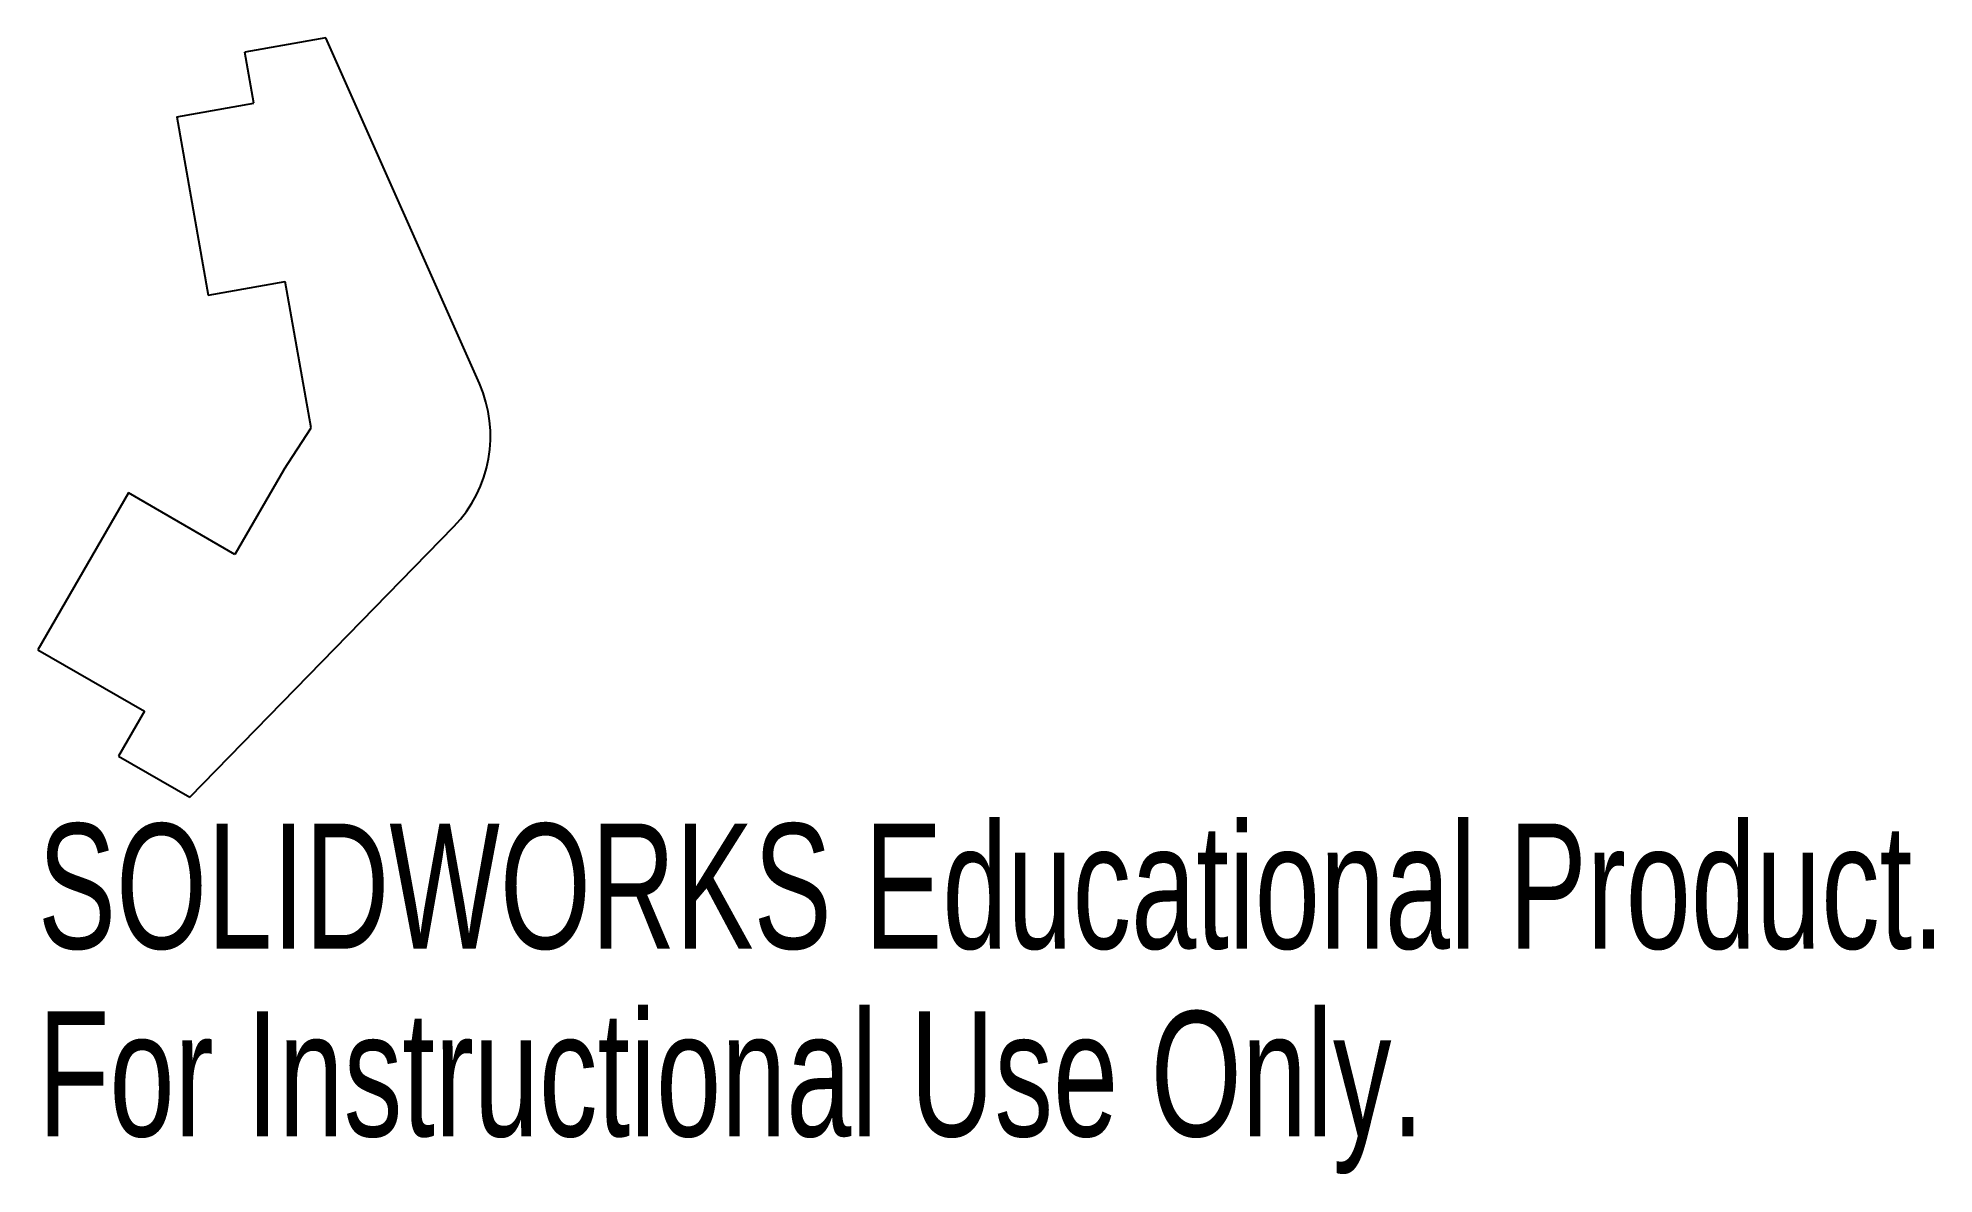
# Model space of a CAD drawing. Header units: millimetres. Extents: x 6.4 to 79.7, y 20.4 to 64.3.
import ezdxf

# ---------------------------------------------------------------- set-up
doc = ezdxf.new("R2010")
doc.units = ezdxf.units.MM
doc.styles.add('SLDTEXTSTYLE0', font='TXT', dxfattribs={"width": 0.7})

msp = doc.modelspace()

# ---------------------------------------------------------------- linework, layer by layer
at = {"color": 7, "linetype": 'Continuous', "lineweight": 25}
for p, q in [((17.554, 64.279), (14.423, 63.727)), ((23.485, 50.922), (17.554, 64.279)), ((14.77, 61.757), (14.423, 63.727)), ((11.796, 61.233), (14.77, 61.757)), ((11.796, 61.233), (13.011, 54.339)), ((13.011, 54.339), (15.985, 54.863)), ((16.981, 49.217), (15.985, 54.863)), ((15.926, 47.585), (16.981, 49.217)), ((15.926, 47.585), (14.042, 44.322)), ((9.929, 46.697), (6.429, 40.635)), ((14.042, 44.322), (9.929, 46.697)), ((12.296, 34.937), (22.496, 45.403)), ((6.429, 40.635), (10.542, 38.26)), ((10.542, 38.26), (9.542, 36.527)), ((9.542, 36.527), (12.296, 34.937))]:
    msp.add_line(p, q, dxfattribs=at)
msp.add_arc((18.916, 48.893), 5, 315.73582, 23.94406, dxfattribs=at)

# ---------------------------------------------------------------- texts
at = {"color": 7, "linetype": 'Continuous', "char_height": 4.83362, "attachment_point": 1, "style": 'SLDTEXTSTYLE0'}
for s, insert in [('SOLIDWORKS Educational Product.', (6.429, 33.918)), ('For Instructional Use Only.', (6.429, 26.667))]:
    msp.add_mtext(s, dxfattribs=dict(at, insert=insert))

doc.saveas('drawing.dxf')
